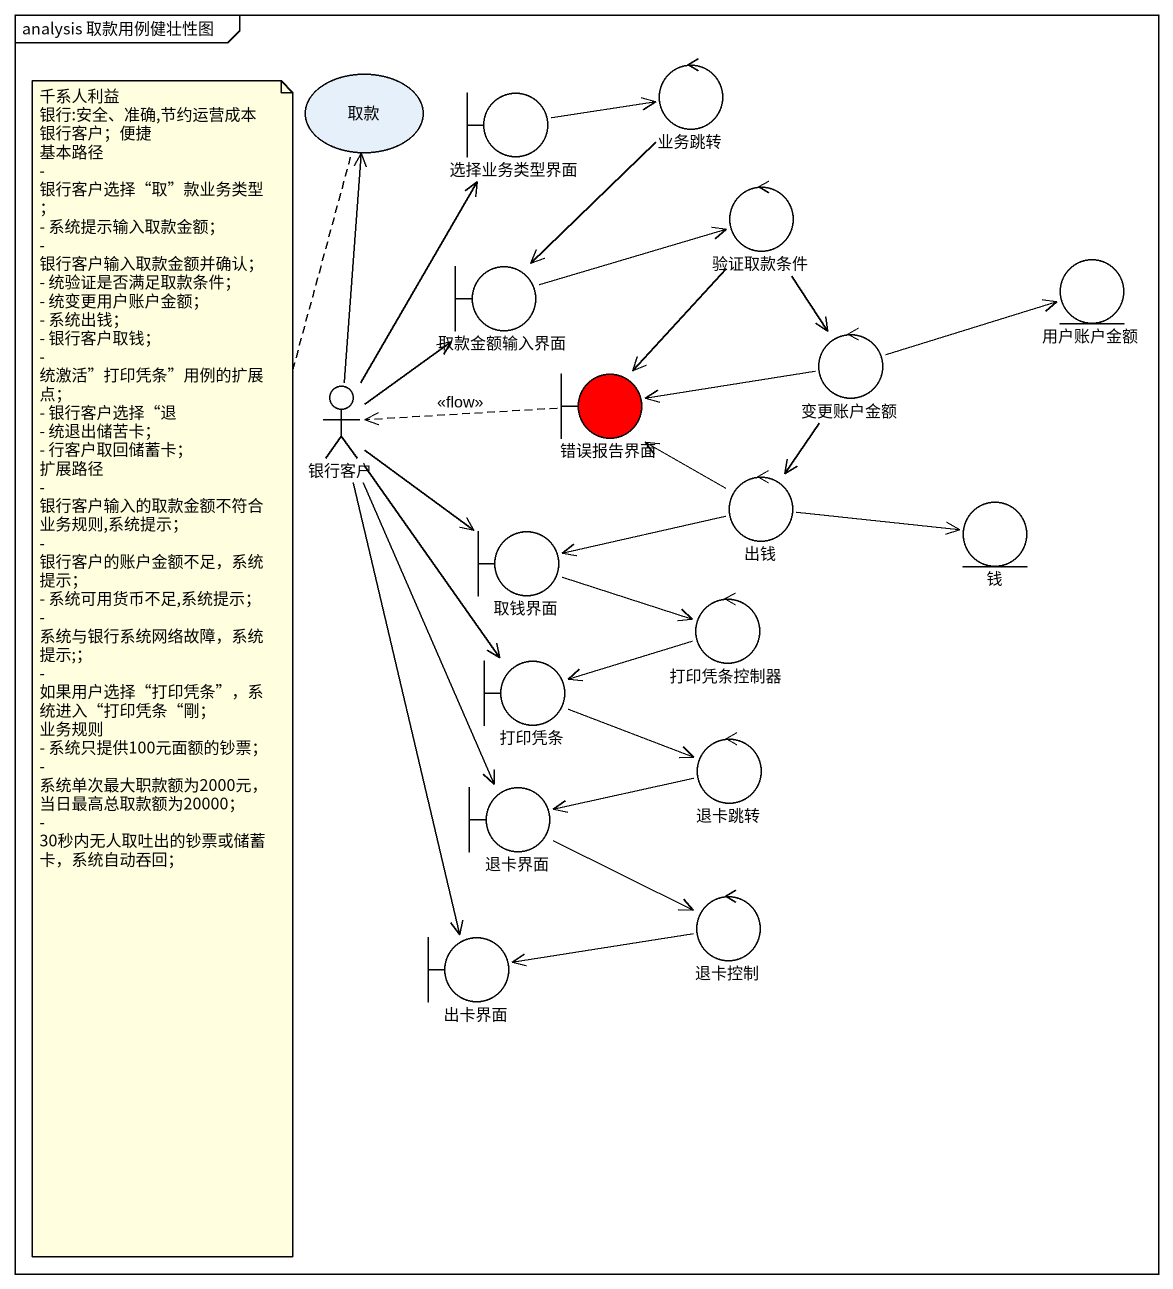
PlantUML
@startuml
mainframe analysis 取款用例健壮性图
usecase 取款
boundary 选择业务类型界面
control 业务跳转
control 验证取款条件
boundary 取款金额输入界面
entity 用户账户金额
actor 银行客户
boundary 错误报告界面 #FF0000
control 变更账户金额
control 出钱
entity 钱
boundary 取钱界面
control 打印凭条控制器
boundary 打印凭条
control 退卡跳转
boundary 退卡界面
control 退卡控制
boundary 出卡界面
选择业务类型界面 -right-> 业务跳转
业务跳转 --> 取款金额输入界面
验证取款条件 --> 错误报告界面
验证取款条件 --> 变更账户金额
取款金额输入界面 -right-> 验证取款条件
银行客户 -up-> 取款
银行客户 -up-> 选择业务类型界面
银行客户 -up-> 取款金额输入界面
银行客户 --> 取钱界面
银行客户 --> 打印凭条
银行客户 --> 退卡界面
银行客户 --> 出卡界面
错误报告界面 .left.> 银行客户 : <<flow>>
变更账户金额 -right-> 用户账户金额
变更账户金额 -left-> 错误报告界面
变更账户金额 --> 出钱
出钱 -up-> 错误报告界面
出钱 -right-> 钱
出钱 -left-> 取钱界面
取钱界面 -right-> 打印凭条控制器
打印凭条控制器 -left-> 打印凭条
打印凭条 -right-> 退卡跳转
退卡跳转 -left-> 退卡界面
退卡界面 -right-> 退卡控制
退卡控制 -left-> 出卡界面
note bottom of 取款
  千系人利益
  银行:安全、准确,节约运营成本
  银行客户；便捷
  基本路径
  - 银行客户选择“取”款业务类型；
  - 系统提示输入取款金额；
  - 银行客户输入取款金额并确认；
  - 统验证是否满足取款条件；
  - 统变更用户账户金额；
  - 系统出钱；
  - 银行客户取钱；
  - 统激活”打印凭条”用例的扩展点；
  - 银行客户选择“退
  - 统退出储苦卡；
  - 行客户取回储蓄卡；
  扩展路径
  - 银行客户输入的取款金额不符合业务规则,系统提示；
  - 银行客户的账户金额不足，系统提示；
  - 系统可用货币不足,系统提示；
  - 系统与银行系统网络故障，系统提示;；
  - 如果用户选择“打印凭条”，系统进入“打印凭条“剛；
  业务规则
  - 系统只提供100元面额的钞票；
  - 系统单次最大职款额为2000元，当日最高总取款额为20000；
  - 30秒内无人取吐出的钞票或储蓄卡，系统自动吞回；
end note
@enduml
